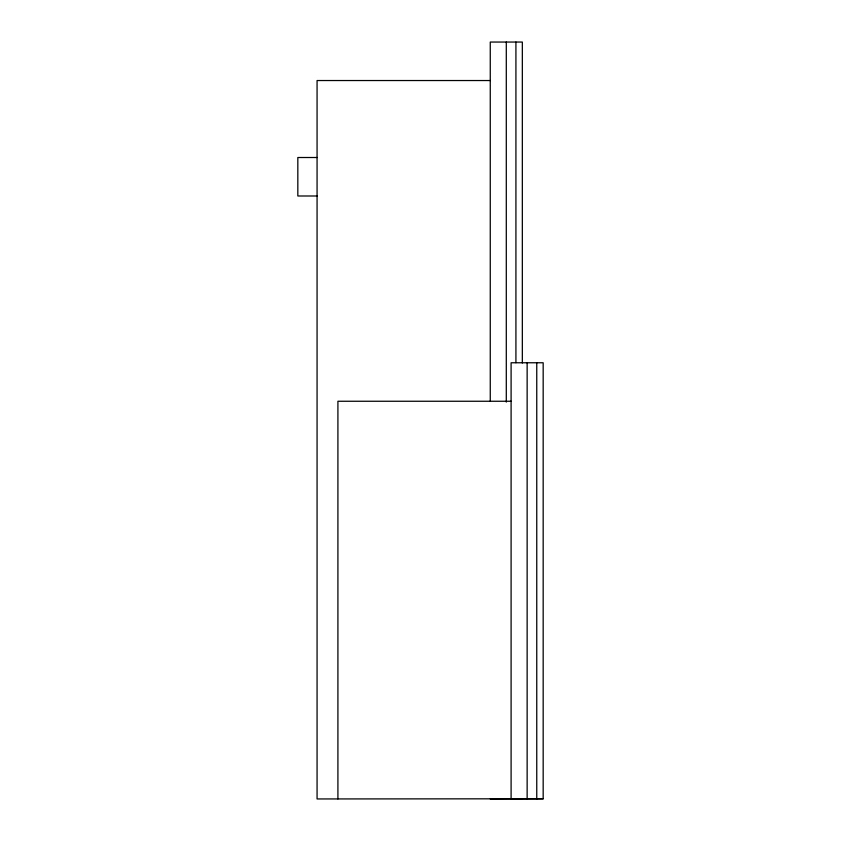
<?xml version="1.0" encoding="UTF-8"?>
<svg xmlns="http://www.w3.org/2000/svg" width="841" height="841" viewBox="0 0 841 841"><rect width="100%" height="100%" fill="white"/><g stroke="black" fill="none" stroke-linecap="round" stroke-linejoin="round"><path stroke-width="1.26" d="M515.922 798.95L522.335 798.792L490.261 798.95M490.261 80.536L317.068 80.536L317.068 798.95L543.17 798.792L543.17 362.765L511.097 362.765L511.097 798.95L543.17 798.792M317.068 157.509L297.83 157.509L297.83 195.995L317.068 195.995M511.097 401.252L337.914 401.252L337.914 798.95M536.758 362.765L536.758 798.95M527.139 362.765L527.139 798.95M522.335 362.997L522.335 42.05L490.261 42.05L490.261 400.999M515.922 42.05L515.922 362.681M506.293 42.05L506.293 402.103"/></g></svg>
